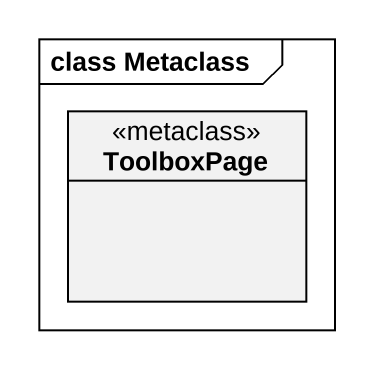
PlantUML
@startuml
mainframe class Metaclass
hide circle
hide empty members
class ToolboxPage <<metaclass>>
@enduml
